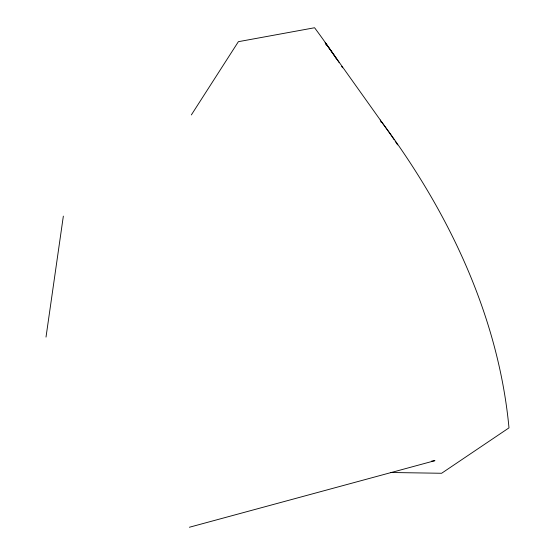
<?xml version="1.0" encoding="UTF-8"?>
<svg xmlns="http://www.w3.org/2000/svg" width="555" height="555" viewBox="0 0 555 555"><rect width="100%" height="100%" fill="white"/><g stroke="black" fill="none" stroke-linecap="round" stroke-linejoin="round"><path stroke-width="0.83" d="M46.009 337.079L63.346 216.124M191.35 114.92L238.373 41.687L314.581 27.75A789.037 560.016 16.5 0 1 336.503 58.934M189.394 527.25L434.933 460.657L431.526 461.129M390.47 472.492L441.62 473.269L508.99 427.863A1120.594 688.894 13.5 0 0 381.382 121.663M326.257 45.031L325.237 42.673L333.943 54.848A804.771 567.099 16.3 0 1 339.285 62.75M325.237 42.673L390.782 134.726A1067.758 670.849 13.8 0 1 394.223 139.804M380.258 120.019L381.243 122.384M341.651 66.343A804.771 567.099 16.3 0 1 342.595 67.779M395.202 141.254A1067.758 670.849 13.8 0 1 397.609 144.869"/></g></svg>
